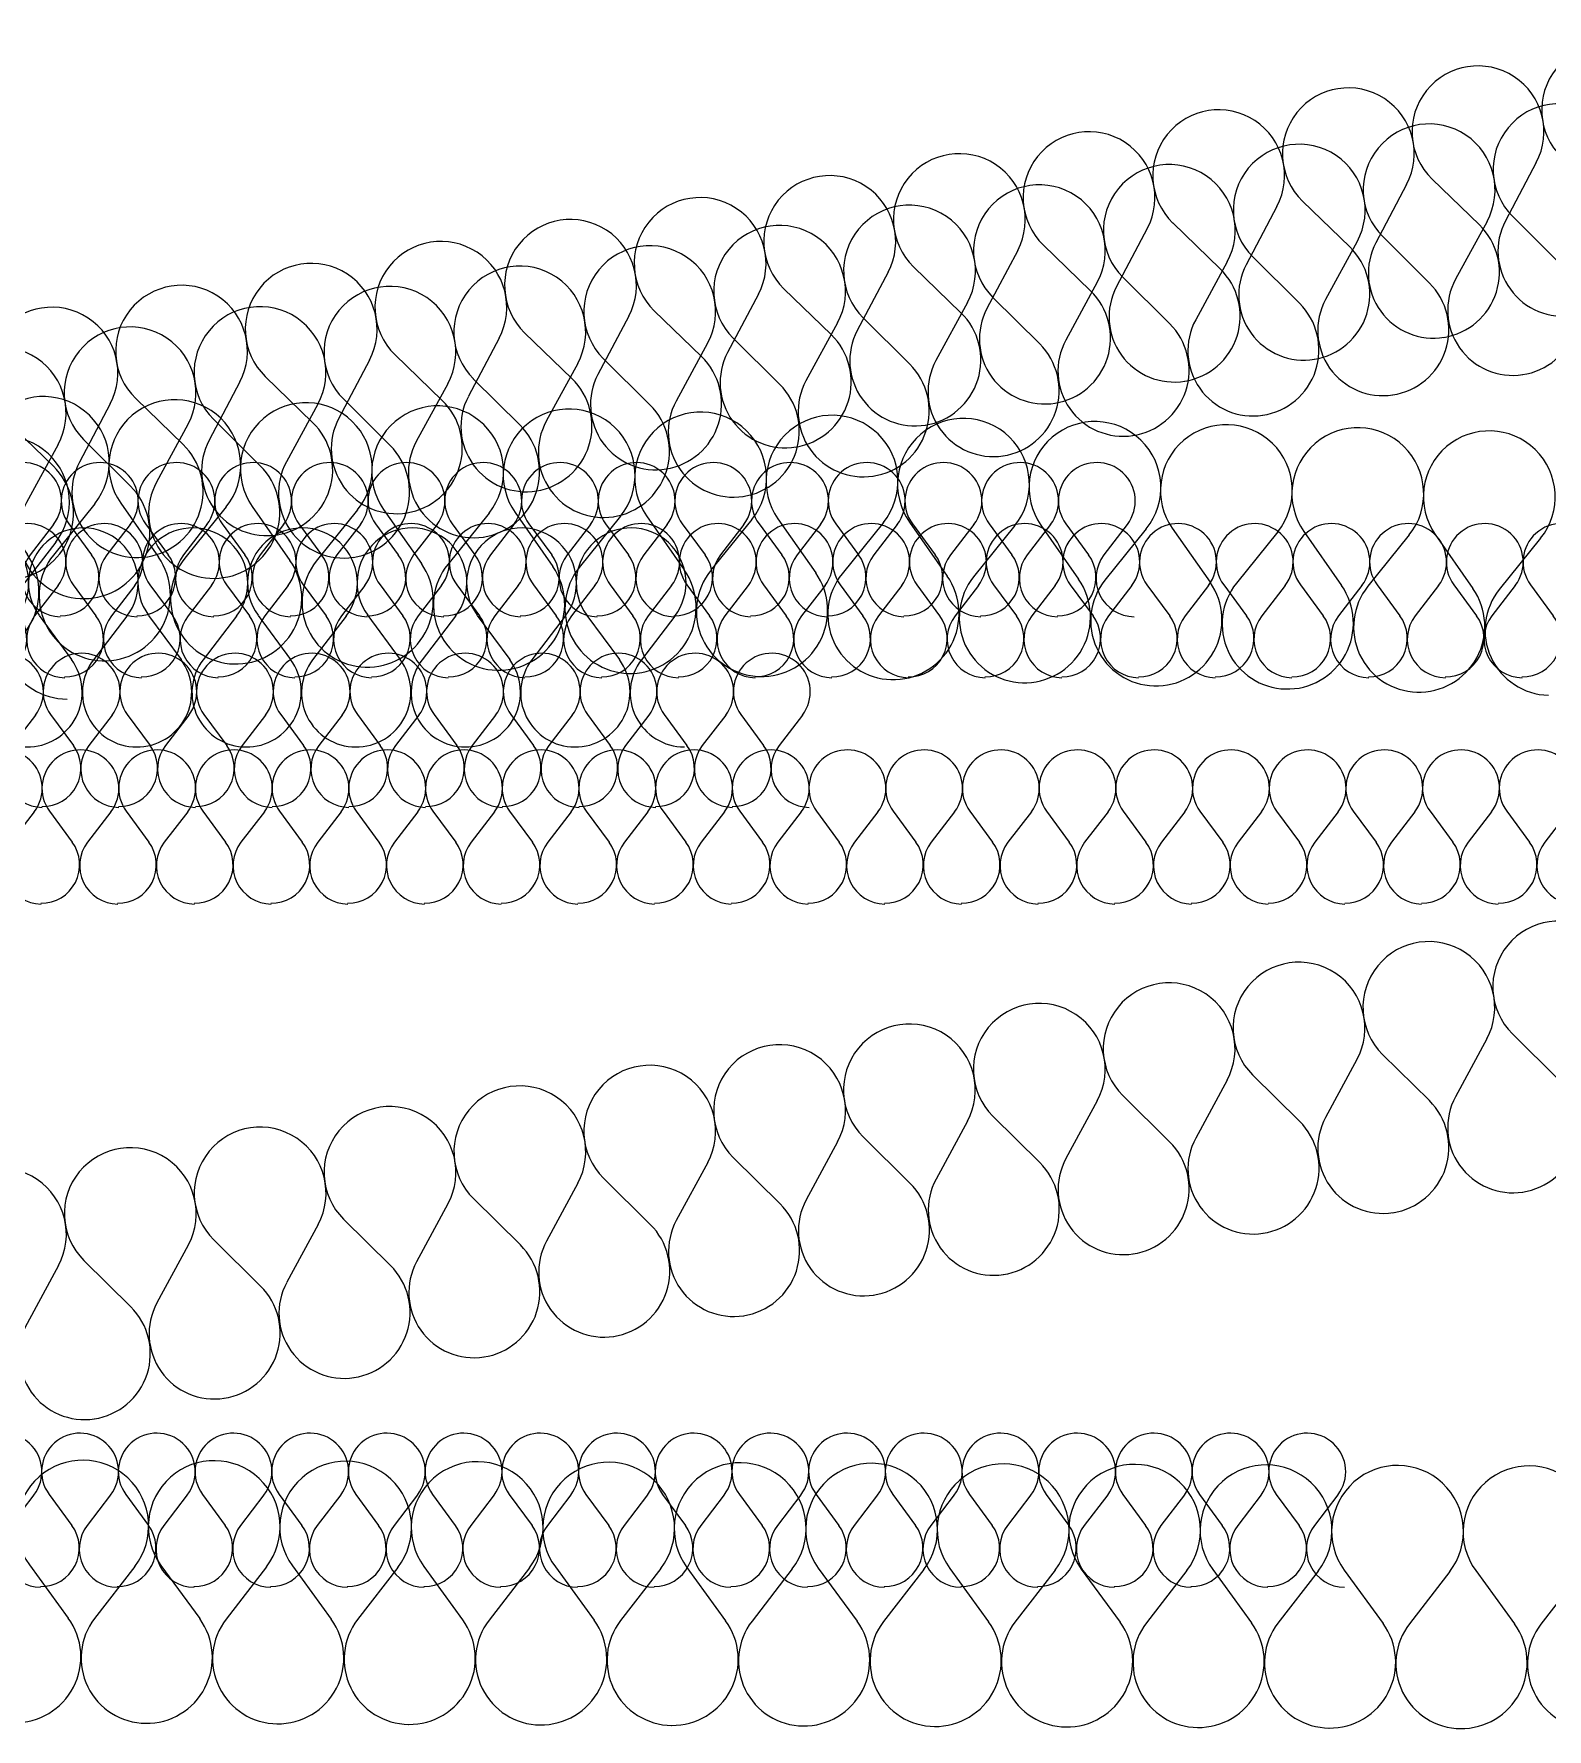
# Model space of a CAD drawing. Header units: metres. Extents: x -305 to 25519, y -357 to 67939.
# Drawn here: x 201.1 to 270.1, y 4 to 81.3 of the extents above; entities that cross this region are included whole.
import ezdxf

# ---------------------------------------------------------------- set-up
doc = ezdxf.new("R2010")
doc.units = ezdxf.units.M
for name, color, linetype in [('020_cloi', 5, 'Continuous'), ('070_trait-fin', 4, 'Continuous'), ('097_traits-fins-005', 4, 'Continuous')]:
    doc.layers.add(name, color=color, linetype=linetype)
doc.layers.add('020_cloisons', color=5, linetype='Continuous', lineweight=5)

# ---------------------------------------------------------------- blocks, each defined once
blk = doc.blocks.new('*U310')
at = {"layer": '020_cloisons', "color": 4, "linetype": 'Continuous'}
for p, q in [((-2.379, 1.212), (-0.599, -1.212)), ((2.434, 1.163), (0.605, -1.224))]:
    blk.add_line(p, q, dxfattribs=at)
for centre, radius, start, end in [((0.046, 2.992), 3.008, 322.54835, 216.28815), ((-3.023, -2.992), 3.008, 269.41825, 36.28815), ((2.971, -3.026), 2.974, 142.72351, 269.81886)]:
    blk.add_arc(centre, radius, start, end, dxfattribs=at)
blk = doc.blocks.new('*U311')
at = {"layer": '020_cloi', "color": 0, "linetype": 'ByBlock', "lineweight": -2, "transparency": 16777216}
for p in [(114, 0), (120, 0), (126, 0), (132, 0), (138, 0), (144, 0), (150, 0), (156, 0), (162, 0), (168, 0), (174, 0), (180, 0), (186, 0)]:
    blk.add_blockref('*U310', p, dxfattribs=at)
blk = doc.blocks.new('*U353')
at = {"layer": '020_cloisons', "color": 4, "linetype": 'Continuous'}
for p, q in [((-2.379, 1.212), (-0.599, -1.212)), ((2.434, 1.163), (0.605, -1.224))]:
    blk.add_line(p, q, dxfattribs=at)
for centre, radius, start, end in [((0.046, 2.992), 3.008, 322.54835, 216.28815), ((-3.023, -2.992), 3.008, 269.41825, 36.28815), ((2.971, -3.026), 2.974, 142.72351, 269.81886)]:
    blk.add_arc(centre, radius, start, end, dxfattribs=at)
blk = doc.blocks.new('*U354')
at = {"layer": '020_cloi', "color": 0, "linetype": 'ByBlock', "lineweight": -2, "transparency": 16777216}
for p in [(120, 0), (126, 0), (132, 0), (138, 0), (144, 0), (150, 0), (156, 0), (162, 0), (168, 0), (174, 0), (180, 0), (186, 0)]:
    blk.add_blockref('*U353', p, dxfattribs=at)
blk = doc.blocks.new('*U1012')
at = {"layer": '020_cloisons', "color": 4, "linetype": 'Continuous'}
for p, q in [((-2.379, 1.212), (-0.599, -1.212)), ((2.434, 1.163), (0.605, -1.224))]:
    blk.add_line(p, q, dxfattribs=at)
for centre, radius, start, end in [((0.046, 2.992), 3.008, 322.54835, 216.28815), ((-3.023, -2.992), 3.008, 269.41825, 36.28815), ((2.971, -3.026), 2.974, 142.72351, 269.81886)]:
    blk.add_arc(centre, radius, start, end, dxfattribs=at)
blk = doc.blocks.new('*U1013')
at = {"layer": '020_cloi', "color": 0, "linetype": 'ByBlock', "lineweight": -2, "transparency": 16777216}
for p in [(120, 0), (126, 0), (132, 0), (138, 0), (144, 0), (150, 0), (156, 0), (162, 0), (168, 0), (174, 0), (180, 0), (186, 0), (192, 0)]:
    blk.add_blockref('*U1012', p, dxfattribs=at)
blk = doc.blocks.new('*U1063')
at = {"layer": '020_cloisons', "color": 4, "linetype": 'Continuous'}
for p, q in [((-2.379, 1.212), (-0.599, -1.212)), ((2.434, 1.163), (0.605, -1.224))]:
    blk.add_line(p, q, dxfattribs=at)
for centre, radius, start, end in [((0.046, 2.992), 3.008, 322.54835, 216.28815), ((-3.023, -2.992), 3.008, 269.41825, 36.28815), ((2.971, -3.026), 2.974, 142.72351, 269.81886)]:
    blk.add_arc(centre, radius, start, end, dxfattribs=at)
blk = doc.blocks.new('*U1053')
at = {"layer": '020_cloi', "color": 0, "linetype": 'ByBlock', "lineweight": -2, "transparency": 16777216}
for p in [(0, 0), (6, 0), (12, 0), (18, 0), (24, 0), (30, 0), (36, 0), (42, 0), (48, 0), (54, 0), (60, 0), (66, 0), (72, 0), (78, 0), (84, 0), (90, 0), (96, 0), (102, 0), (108, 0), (114, 0)]:
    blk.add_blockref('*U1063', p, dxfattribs=at)
blk = doc.blocks.new('*U1061')
at = {"layer": '020_cloisons', "color": 4, "linetype": 'Continuous'}
for p, q in [((-2.379, 1.212), (-0.599, -1.212)), ((2.434, 1.163), (0.605, -1.224))]:
    blk.add_line(p, q, dxfattribs=at)
for centre, radius, start, end in [((0.046, 2.992), 3.008, 322.54835, 216.28815), ((-3.023, -2.992), 3.008, 269.41825, 36.28815), ((2.971, -3.026), 2.974, 142.72351, 269.81886)]:
    blk.add_arc(centre, radius, start, end, dxfattribs=at)
blk = doc.blocks.new('*U1062')
at = {"layer": '020_cloi', "color": 0, "linetype": 'ByBlock', "lineweight": -2, "transparency": 16777216}
for p in [(114, 0), (120, 0), (126, 0), (132, 0), (138, 0), (144, 0), (150, 0), (156, 0), (162, 0), (168, 0), (174, 0), (180, 0)]:
    blk.add_blockref('*U1061', p, dxfattribs=at)
blk = doc.blocks.new('*U1043')
at = {"layer": '020_cloisons', "color": 4, "linetype": 'Continuous'}
for p, q in [((-2.379, 1.212), (-0.599, -1.212)), ((2.434, 1.163), (0.605, -1.224))]:
    blk.add_line(p, q, dxfattribs=at)
for centre, radius, start, end in [((0.046, 2.992), 3.008, 322.54835, 216.28815), ((-3.023, -2.992), 3.008, 269.41825, 36.28815), ((2.971, -3.026), 2.974, 142.72351, 269.81886)]:
    blk.add_arc(centre, radius, start, end, dxfattribs=at)
blk = doc.blocks.new('*U1044')
at = {"layer": '020_cloi', "color": 0, "linetype": 'ByBlock', "lineweight": -2, "transparency": 16777216}
for p in [(114, 0), (120, 0), (126, 0), (132, 0), (138, 0), (144, 0), (150, 0), (156, 0), (162, 0), (168, 0), (174, 0), (180, 0), (186, 0)]:
    blk.add_blockref('*U1043', p, dxfattribs=at)
blk = doc.blocks.new('*U1085')
at = {"layer": '070_trait-fin', "linetype": 'Continuous'}
for p, q in [((-1.388, 0.725), (-0.349, -0.689)), ((1.42, 0.696), (0.353, -0.696))]:
    blk.add_line(p, q, dxfattribs=at)
for centre, start, end in [((0.027, 1.763), 322.54835, 216.28815), ((-1.763, -1.728), 269.41825, 36.28815), ((1.746, -1.763), 142.54835, 269.41825)]:
    blk.add_arc(centre, 1.755, start, end, dxfattribs=at)
blk = doc.blocks.new('*U1086')
at = {"layer": '020_cloi', "color": 0, "linetype": 'ByBlock', "lineweight": -2, "transparency": 16777216}
for p in [(115.5, 0), (119, 0), (122.5, 0), (126, 0), (129.5, 0), (133, 0), (136.5, 0), (140, 0), (143.5, 0), (147, 0), (150.5, 0), (154, 0), (157.5, 0), (161, 0), (164.5, 0), (168, 0), (171.5, 0), (175, 0), (178.5, 0), (182, 0), (185.5, 0)]:
    blk.add_blockref('*U1085', p, dxfattribs=at)
blk = doc.blocks.new('*U1057')
at = {"layer": '070_trait-fin', "linetype": 'Continuous'}
for p, q in [((-1.388, 0.725), (-0.349, -0.689)), ((1.42, 0.696), (0.353, -0.696))]:
    blk.add_line(p, q, dxfattribs=at)
for centre, start, end in [((0.027, 1.763), 322.54835, 216.28815), ((-1.763, -1.728), 269.41825, 36.28815), ((1.746, -1.763), 142.54835, 269.41825)]:
    blk.add_arc(centre, 1.755, start, end, dxfattribs=at)
blk = doc.blocks.new('*U1058')
at = {"layer": '020_cloi', "color": 0, "linetype": 'ByBlock', "lineweight": -2, "transparency": 16777216}
for p in [(0, 0), (3.5, 0), (7, 0), (10.5, 0), (14, 0), (17.5, 0), (21, 0), (24.5, 0), (28, 0), (31.5, 0), (35, 0), (38.5, 0), (42, 0), (45.5, 0), (49, 0), (52.5, 0), (56, 0), (59.5, 0), (63, 0), (66.5, 0), (70, 0), (73.5, 0), (77, 0), (80.5, 0), (84, 0), (87.5, 0), (91, 0), (94.5, 0), (98, 0), (101.5, 0), (105, 0), (108.5, 0), (112, 0), (115.5, 0), (119, 0), (122.5, 0), (126, 0), (129.5, 0), (133, 0), (136.5, 0), (140, 0), (143.5, 0), (147, 0), (150.5, 0), (154, 0), (157.5, 0), (161, 0)]:
    blk.add_blockref('*U1057', p, dxfattribs=at)
blk = doc.blocks.new('*U1031')
at = {"layer": '097_traits-fins-005', "linetype": 'Continuous'}
for p, q in [((-1.982, 1.01), (-0.499, -1.01)), ((2.028, 0.969), (0.504, -1.02))]:
    blk.add_line(p, q, dxfattribs=at)
for centre, radius, start, end in [((0.038, 2.494), 2.506, 322.54835, 216.28815), ((-2.519, -2.494), 2.506, 269.41825, 36.28815), ((2.476, -2.521), 2.479, 142.72351, 269.81886)]:
    blk.add_arc(centre, radius, start, end, dxfattribs=at)
blk = doc.blocks.new('*U1032')
at = {"layer": '020_cloi', "color": 0, "linetype": 'ByBlock', "lineweight": -2, "transparency": 16777216}
for p in [(0, 0), (5, 0), (10, 0), (15, 0), (20, 0), (25, 0), (30, 0), (35, 0), (40, 0), (45, 0), (50, 0), (55, 0), (60, 0), (65, 0), (70, 0), (75, 0), (80, 0), (85, 0), (90, 0), (95, 0), (100, 0), (105, 0), (110, 0), (115, 0), (120, 0), (125, 0), (130, 0), (135, 0), (140, 0), (145, 0)]:
    blk.add_blockref('*U1031', p, dxfattribs=at)
blk = doc.blocks.new('*U1069')
at = {"layer": '070_trait-fin', "linetype": 'Continuous'}
for p, q in [((-1.388, 0.725), (-0.349, -0.689)), ((1.42, 0.696), (0.353, -0.696))]:
    blk.add_line(p, q, dxfattribs=at)
for centre, start, end in [((0.027, 1.763), 322.54835, 216.28815), ((-1.763, -1.728), 269.41825, 36.28815), ((1.746, -1.763), 142.54835, 269.41825)]:
    blk.add_arc(centre, 1.755, start, end, dxfattribs=at)
blk = doc.blocks.new('*U1070')
at = {"layer": '020_cloi', "color": 0, "linetype": 'ByBlock', "lineweight": -2, "transparency": 16777216}
for p in [(112, 0), (115.5, 0), (119, 0), (122.5, 0), (126, 0), (129.5, 0), (133, 0), (136.5, 0), (140, 0), (143.5, 0), (147, 0), (150.5, 0), (154, 0), (157.5, 0), (161, 0), (164.5, 0), (168, 0), (171.5, 0), (175, 0), (178.5, 0), (182, 0)]:
    blk.add_blockref('*U1069', p, dxfattribs=at)
blk = doc.blocks.new('*U1180')
at = {"layer": '070_trait-fin', "linetype": 'Continuous'}
for p, q in [((-1.388, 0.725), (-0.349, -0.689)), ((1.42, 0.696), (0.353, -0.696))]:
    blk.add_line(p, q, dxfattribs=at)
for centre, start, end in [((0.027, 1.763), 322.54835, 216.28815), ((-1.763, -1.728), 269.41825, 36.28815), ((1.746, -1.763), 142.54835, 269.41825)]:
    blk.add_arc(centre, 1.755, start, end, dxfattribs=at)
blk = doc.blocks.new('*U1181')
at = {"layer": '020_cloi', "color": 0, "linetype": 'ByBlock', "lineweight": -2, "transparency": 16777216}
for p in [(0, 0), (3.5, 0), (7, 0), (10.5, 0), (14, 0), (17.5, 0), (21, 0), (24.5, 0), (28, 0), (31.5, 0), (35, 0), (38.5, 0), (42, 0), (45.5, 0), (49, 0), (52.5, 0), (56, 0), (59.5, 0), (63, 0), (66.5, 0), (70, 0), (73.5, 0), (77, 0), (80.5, 0), (84, 0), (87.5, 0), (91, 0), (94.5, 0), (98, 0), (101.5, 0), (105, 0), (108.5, 0), (112, 0), (115.5, 0), (119, 0), (122.5, 0), (126, 0), (129.5, 0), (133, 0), (136.5, 0), (140, 0), (143.5, 0), (147, 0), (150.5, 0), (154, 0), (157.5, 0), (161, 0), (164.5, 0), (168, 0), (171.5, 0), (175, 0)]:
    blk.add_blockref('*U1180', p, dxfattribs=at)
blk = doc.blocks.new('*U1184')
at = {"layer": '070_trait-fin', "linetype": 'Continuous'}
for p, q in [((-1.388, 0.725), (-0.349, -0.689)), ((1.42, 0.696), (0.353, -0.696))]:
    blk.add_line(p, q, dxfattribs=at)
for centre, start, end in [((0.027, 1.763), 322.54835, 216.28815), ((-1.763, -1.728), 269.41825, 36.28815), ((1.746, -1.763), 142.54835, 269.41825)]:
    blk.add_arc(centre, 1.755, start, end, dxfattribs=at)
blk = doc.blocks.new('*U1185')
at = {"layer": '020_cloi', "color": 0, "linetype": 'ByBlock', "lineweight": -2, "transparency": 16777216}
for p in [(0, 0), (3.5, 0), (7, 0), (10.5, 0), (14, 0), (17.5, 0), (21, 0), (24.5, 0), (28, 0), (31.5, 0), (35, 0), (38.5, 0), (42, 0), (45.5, 0), (49, 0), (52.5, 0), (56, 0), (59.5, 0), (63, 0), (66.5, 0), (70, 0), (73.5, 0), (77, 0), (80.5, 0), (84, 0), (87.5, 0), (91, 0), (94.5, 0), (98, 0), (101.5, 0), (105, 0), (108.5, 0), (112, 0), (115.5, 0), (119, 0), (122.5, 0), (126, 0), (129.5, 0), (133, 0), (136.5, 0), (140, 0), (143.5, 0), (147, 0), (150.5, 0)]:
    blk.add_blockref('*U1184', p, dxfattribs=at)

msp = doc.modelspace()

# ---------------------------------------------------------------- block references
at = {"layer": '020_cloi'}
for name, p, rotation in [('*U1044', (87.341, 43.462), 8.884275436998289), ('*U1013', (84.055, 42.873), 9.60756967298106), ('*U1062', (87.442, 61.506), 358.63646053112), ('*U1053', (85.655, 57.124), 359.9272722221317), ('*U311', (87.403, 5.706), 9.02395118235826), ('*U354', (83.266, 10.716), 359.7712038012189)]:
    msp.add_blockref(name, p, dxfattribs=dict(at, rotation=rotation))
for name, p in [('*U1058', (88.572, 58.258)), ('*U1032', (83.311, 53.792)), ('*U1070', (88.777, 55.472)), ('*U1185', (84.244, 49.553)), ('*U1086', (84.192, 45.142)), ('*U1181', (84.175, 13.951))]:
    msp.add_blockref(name, p, dxfattribs=at)

doc.saveas('drawing.dxf')
